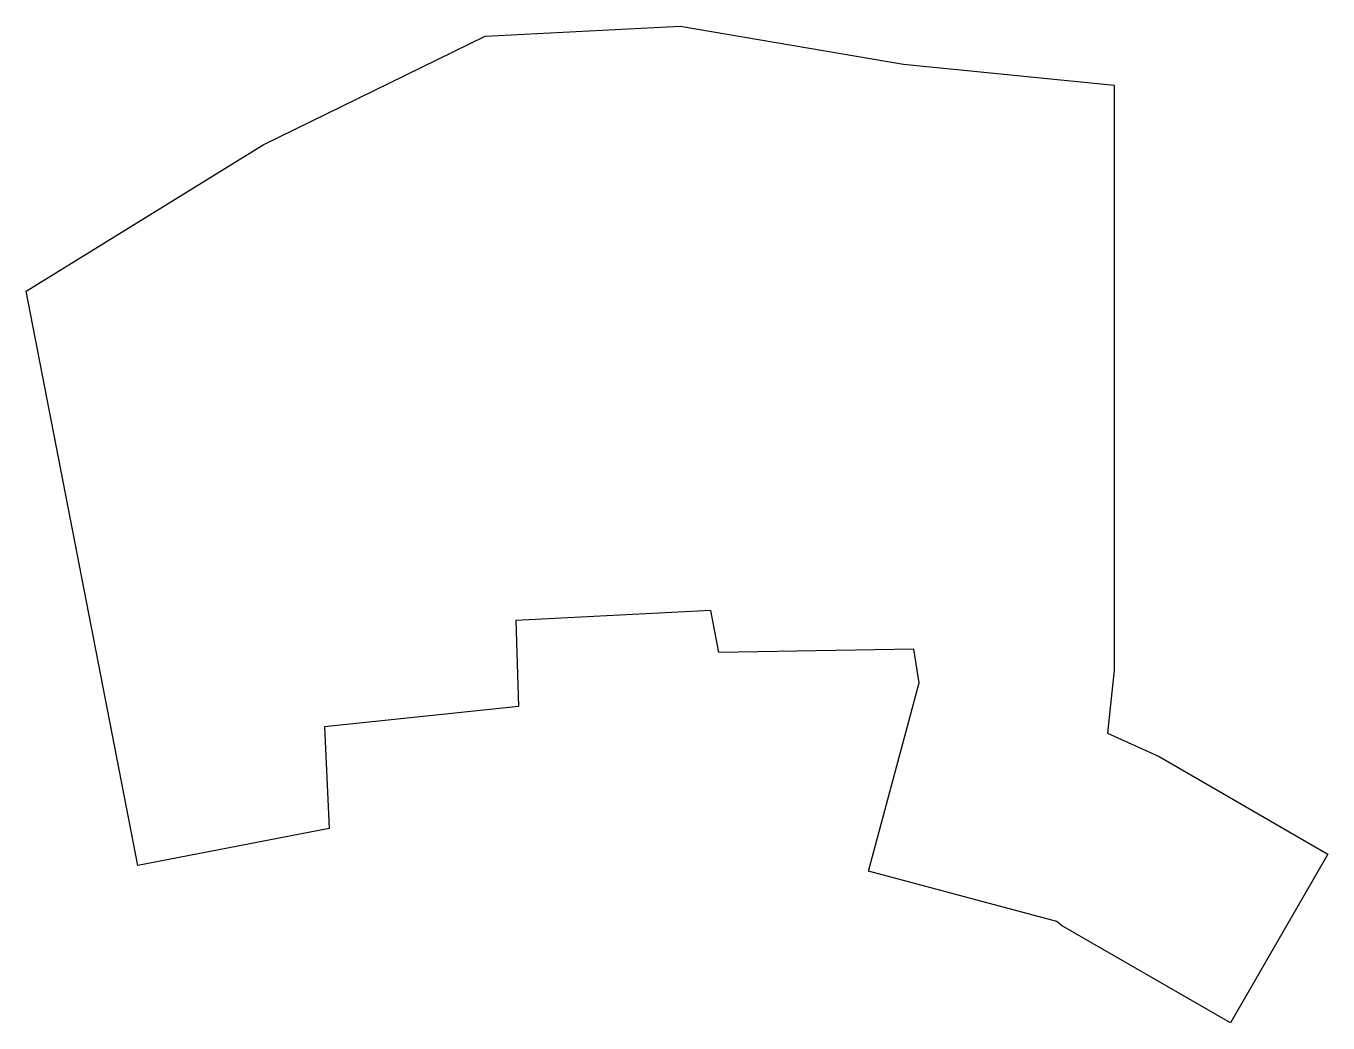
# Model space of a CAD drawing. Header units: millimetres. Extents: x 93 to 206, y -165 to -79.
import ezdxf

# ---------------------------------------------------------------- set-up
doc = ezdxf.new("R2010")
doc.units = ezdxf.units.MM

msp = doc.modelspace()

# ---------------------------------------------------------------- linework, layer by layer
for p, q in [((132.64, -79.48), (149.62, -78.59)), ((149.62, -78.59), (169.1, -81.9)), ((113.29, -88.94), (132.64, -79.48)), ((169.1, -81.9), (187.47, -83.73)), ((187.47, -83.73), (187.47, -134.73)), ((92.61, -101.7), (113.29, -88.94)), ((102.34, -151.76), (92.61, -101.7)), ((152.29, -129.52), (135.31, -130.41)), ((135.31, -130.41), (135.53, -137.88)), ((152.99, -133.18), (152.29, -129.52)), ((169.99, -132.89), (152.99, -133.18)), ((170.46, -135.82), (169.99, -132.89)), ((187.47, -134.73), (186.88, -140.22)), ((166.06, -152.24), (170.46, -135.82)), ((135.53, -137.88), (118.62, -139.66)), ((118.62, -139.66), (119.03, -148.52)), ((186.88, -140.22), (191.38, -142.25)), ((191.38, -142.25), (206.1, -150.75)), ((119.03, -148.52), (102.34, -151.76)), ((206.1, -150.75), (197.6, -165.47)), ((182.48, -156.64), (166.06, -152.24)), ((182.88, -156.97), (182.48, -156.64)), ((197.6, -165.47), (182.88, -156.97))]:
    msp.add_line(p, q)

doc.saveas('drawing.dxf')
